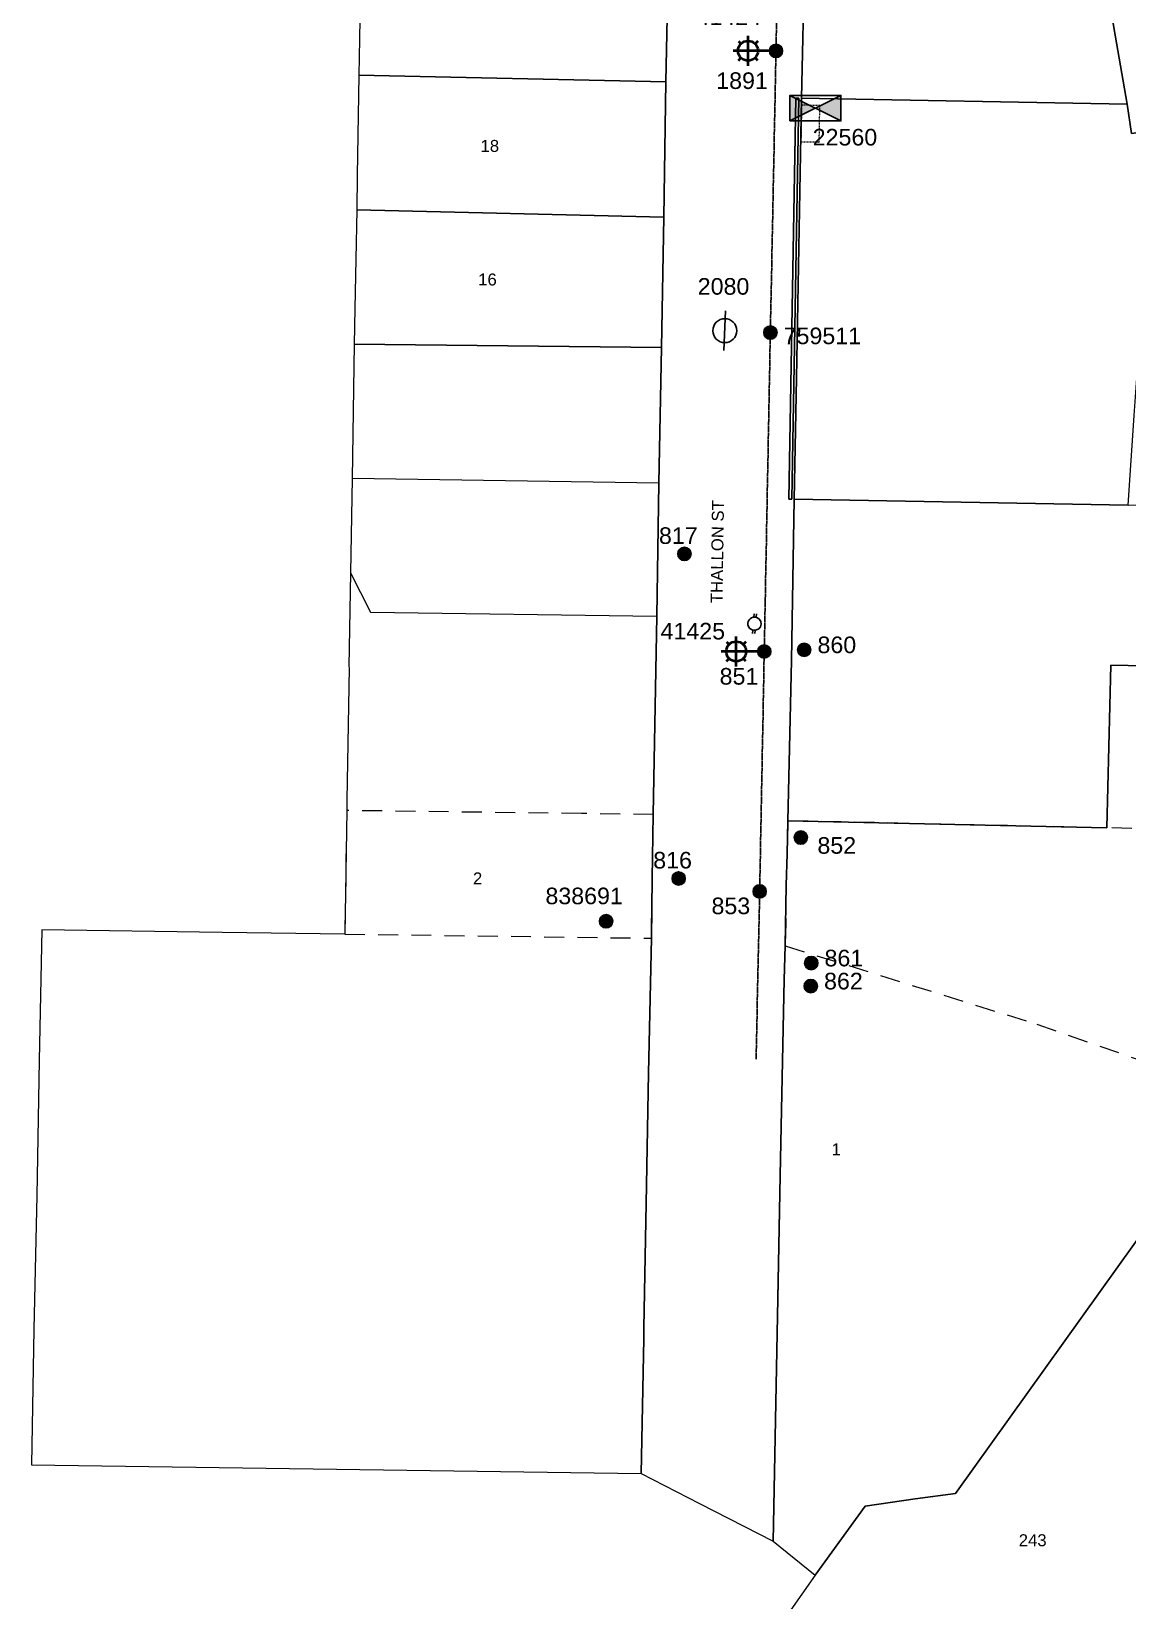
# Model space of a CAD drawing. Header units: metres. Extents: x 319023 to 319508, y 6260162 to 6260872.
# Drawn here: x 319025.1 to 319190.1, y 6260307.2 to 6260543.4 of the extents above; entities that cross this region are included whole.
import ezdxf
from ezdxf.enums import TextEntityAlignment as Align

# ---------------------------------------------------------------- set-up
doc = ezdxf.new("R2010")
doc.units = ezdxf.units.M
for name, pattern in [('Cable Exist OH', [1, 1, 0]), ('Dash', [5, 3, -2]), ('HIDDEN', [0.375, 0.25, -0.125]), ('HIDDEN2', [0.1875, 0.125, -0.0625])]:
    doc.linetypes.add(name, pattern=pattern)
doc.layers.get('0').update_dxf_attribs({"color": 6})
for name, color, linetype, lineweight in [('Cadastre Buildings_SP_EXT', 9, 'Continuous', 5), ('Cadastre Easements_SP_EXT', 9, 'Continuous', 5), ('Cadastre Land Parcels_SP_EXT', 9, 'Continuous', 5), ('Cadastre Other Property_SP_EXT', 9, 'HIDDEN', 5), ('Cadastre Roads_SP_EXT', 9, 'Continuous', 5)]:
    doc.layers.add(name, color=color, linetype=linetype, lineweight=lineweight)
for name, color, linetype in [('Duct_SP_EXT', 7, 'Continuous'), ('Equip_SP_HV_EXT', 7, 'Continuous'), ('Equip_SP_LV_EXT', 7, 'Continuous'), ('Equip_SP_SL_EXT', 7, 'Continuous'), ('Mains_SL_EXT', 7, 'Continuous'), ('Sub_SP_EXT', 7, 'Continuous'), ('SupportsOH_SP_TR_HV_LV_SL_EXT', 7, 'Continuous')]:
    doc.layers.add(name, color=color, linetype=linetype)
doc.styles.add('HVSW_LABEL', font='arial.ttf')
doc.styles.add('iecARIAL', font='arial.ttf', dxfattribs={"height": 2})
doc.styles.add('POLE_LABEL', font='arial.ttf')
doc.styles.get("Standard").update_dxf_attribs({"font": 'arial.ttf'})

# ---------------------------------------------------------------- blocks, each defined once
blk = doc.blocks.new('SUB_PADMOUNT_EXT')
for points in [[(0, 0), (-3.84, 1.92), (-3.84, -1.92)], [(0, 0), (3.84, 1.92), (3.84, -1.92)]]:
    blk.add_hatch(color=256).paths.add_polyline_path(points)
for p, q in [((3.84, 1.92), (-3.84, -1.92)), ((-3.84, 1.92), (3.84, -1.92))]:
    blk.add_line(p, q)
blk.add_lwpolyline([(-3.84, -1.92), (3.84, -1.92), (3.84, 1.92), (-3.84, 1.92)], close=True)
for tag, height, flags, p in [('ASSET_NUM', 3.5, 8, (2, 2)), ('STREET_CODE', 0.2, 9, (1.5, 0)), ('CONSTRUCTED_VOLTAGE', 0.2, 9, (1.5, -0.2)), ('OPERATING_VOLTAGE', 0.2, 9, (1.5, -0.6)), ('ORIENTATION', 0.2, 9, (1.5, -0.8)), ('OWNED_BY', 0.2, 9, (1.5, -1)), ('OPERATED_BY', 0.2, 9, (1.5, -1.2)), ('SECONDARY_VOLTAGE', 0.2, 9, (1.5, -1.6)), ('STATE', 0.2, 9, (1.5, -1.8)), ('SUBSTATION_TYPE', 0.2, 9, (1.5, -2.2)), ('NO_PHASES', 0.2, 9, (1.5, -0.4)), ('MAINTAINED_BY', 0.2, 9, (1.5, -1.4)), ('PARENT', 0.2, 9, (1.5, -2)), ('USAGE', 0.2, 9, (1.5, -2.4)), ('STREETNAME', 0.2, 9, (1.5, -3)), ('SUBURB', 0.2, 9, (1.5, -3.2)), ('Z', 0.2, 1, (1.5, -3.6)), ('LEGEND', 0.2, 9, (1.5, -2.6)), ('LOCATION', 0.2, 9, (1.5, -2.8)), ('NOTES', 0.2, 9, (1.5, -3.4))]:
    blk.add_attdef(tag, text='', height=height, dxfattribs=dict(flags=flags)).set_placement(p, align=Align.MIDDLE_LEFT)
blk = doc.blocks.new('LV_OH_LINKS_OPEN_EXT')
for p, q in [((-0.17, 4.97), (-0.17, 5.46)), ((0.17, 4.97), (0.17, 5.46)), ((-0.17, 3), (-0.17, 2.5)), ((0.17, 3), (0.17, 2.5))]:
    blk.add_line(p, q)
blk.add_lwpolyline([(0, 2.99, 1), (0, 4.98, 1)], format="xyb", close=True)
at = {"flags": 9}
for tag, p in [('ACTUAL_STATUS', (0, 0)), ('CONSTRUCTED_VOLTAGE', (0, -0.2)), ('OPERATING_VOLTAGE', (0, -0.6)), ('ORIENTATION', (0, -0.8)), ('OWNED_BY', (0, -1)), ('STATE', (0, -1.2)), ('SWITCH_TYPE', (0, -1.4)), ('NO_PHASES', (0, -0.4)), ('USAGE', (0, -1.6)), ('LEGEND', (0, -1.8)), ('NOTES', (0, -2))]:
    blk.add_attdef(tag, text='', height=0.2, dxfattribs=at).set_placement(p, align=Align.MIDDLE_LEFT)
at = {"flags": 1}
blk.add_attdef('Z', (0, 0), '', height=0.2, dxfattribs=at)
blk = doc.blocks.new('SL_LANTERN_EXT')
at = {"lineweight": 40}
for p, q in [((-1.46, 5.68), (-1.06, 5.28)), ((0, 1.97), (0, 6.47)), ((1.46, 5.68), (1.06, 5.28)), ((-2.25, 4.22), (2.25, 4.22)), ((-1.46, 2.76), (-1.06, 3.16)), ((0, 0), (0, 2.72)), ((1.46, 2.76), (1.06, 3.16))]:
    blk.add_line(p, q, dxfattribs=at)
blk.add_circle((0, 4.22), 1.5, dxfattribs=at)
at = {"style": 'iecARIAL', "flags": 8}
blk.add_attdef('ASSET_NUM', (1.5, 1.5), '', height=2.5, dxfattribs=at)
for tag, p, height, flags in [('OPERATING_VOLTAGE', (0.98, -1.65), 0.2, 9), ('ORIENTATION', (0.98, -1.85), 0.2, 9), ('OWNED_BY', (0.98, -2.05), 0.2, 9), ('STATE', (0.98, -2.25), 0.2, 9), ('CONSTRUCTED_VOLTAGE', (0.98, -0.65), 0.2, 9), ('CONTROL_TYPE', (0.98, -0.85), 0.2, 9), ('LANTERN_PURPOSE', (0.98, -1.05), 0.2, 9), ('LANTERN_TYPE', (0.98, -1.25), 0.2, 9), ('NO_PHASES', (0.98, -1.45), 0.2, 9), ('USAGE', (0.98, -2.45), 0.2, 9), ('LNUMBER', (2.18, -3.25), 2.5, 8), ('CEXIST', (0.98, -2.65), 0.2, 9), ('CNEW', (0.98, -2.85), 0.2, 9), ('CNUMBER', (0.98, -3.05), 0.2, 9), ('CREMOVE', (0.98, -3.25), 0.2, 9), ('CREPLACE', (0.98, -3.45), 0.2, 9), ('LKINGHEIGHT', (0.98, -3.65), 0.2, 9), ('LBRACKET', (0.98, -3.85), 0.2, 9), ('LBRACKETVOCAB', (0.98, -4.05), 0.2, 9), ('LCATEGORY', (0.98, -4.25), 0.2, 9), ('LCHARGE1', (0.98, -4.45), 0.2, 9), ('LCHARGE1PERCENT', (0.98, -4.65), 0.2, 9), ('LCHARGE2', (0.98, -4.85), 0.2, 9), ('LCHARGE2PERCENT', (0.98, -5.05), 0.2, 9), ('LCHARGE3', (0.98, -5.25), 0.2, 9), ('LCHARGE3PERCENT', (0.98, -5.45), 0.2, 9), ('LEXIST', (0.98, -5.65), 0.2, 9), ('LLAMP', (0.98, -5.85), 0.2, 9), ('LLAMPVOCAB', (0.98, -6.05), 0.2, 9), ('LMAST', (0.98, -6.25), 0.2, 9), ('LMASTVOCAB', (0.98, -6.45), 0.2, 9), ('LNEW', (0.98, -6.65), 0.2, 9), ('LANTNUMBER', (0.98, -6.85), 0.2, 9), ('LOUTREACH', (0.98, -7.25), 0.2, 9), ('STREETNAME', (0.98, -9.25), 0.2, 9), ('SUBURB', (0.98, -9.45), 0.2, 1), ('LOUTREACHVOCAB', (0.98, -7.45), 0.2, 9), ('LRATECODE', (0.98, -7.65), 0.2, 9), ('LREMOVE', (0.98, -7.85), 0.2, 9), ('LREPLACE', (0.98, -8.05), 0.2, 9), ('LTYPE', (0.98, -8.25), 0.2, 9), ('LTYPEVOCAB', (0.98, -8.45), 0.2, 9), ('LEGEND', (0.98, -8.65), 0.2, 9), ('LOCATION', (0.98, -8.85), 0.2, 9), ('NOTES', (0.98, -9.05), 0.2, 9)]:
    blk.add_attdef(tag, p, '', height=height, dxfattribs=dict(flags=flags))
blk = doc.blocks.new('POLE_EXT')
blk.add_hatch(color=256).paths.add_polyline_path([(-1, 0, 1), (1, 0, 1)])
blk.add_lwpolyline([(-1, 0, 1), (1, 0, 1)], format="xyb", close=True)
for tag, height, flags, p in [('pNumber', 2.5, 8, (-17.84, 2.07)), ('OWNED_BY', 0.2, 9, (1.35, -0.4)), ('SPECIAL_USE', 0.2, 9, (1.35, -0.8)), ('STATE', 0.2, 9, (1.35, -1)), ('cLV', 0.2, 9, (1.35, -1.4)), ('hDepth', 0.2, 9, (1.35, -1.6)), ('hDia', 0.2, 9, (1.35, -1.8)), ('cHV', 0.2, 9, (1.35, -2)), ('PARENT', 0.2, 9, (1.35, -0.6)), ('USAGE', 0.2, 9, (1.35, -1.2)), ('LBRACKET', 0.2, 9, (1.35, -2.2)), ('LExisting', 0.2, 9, (1.35, -2.4)), ('cLinedev', 0.2, 9, (1.35, -3.4)), ('pExisting', 0.2, 9, (1.35, -3.8)), ('pFooting', 0.2, 9, (1.35, -4.4)), ('pNew', 0.2, 9, (1.35, -4.6)), ('LANTNUMBER', 0.2, 9, (1.35, -2.6)), ('LOther', 0.2, 9, (1.35, -2.8)), ('LRemove', 0.2, 9, (1.35, -3)), ('LEGEND', 0.2, 9, (1.35, -3.2)), ('LOCATION', 0.2, 9, (1.35, -3.6)), ('PFNUMBER', 0.2, 9, (1.35, -4)), ('NEWPFNUMBER', 0.2, 9, (1.35, -4.2)), ('pRelocate', 0.2, 9, (1.35, -5)), ('pRemove', 0.2, 9, (1.35, -5.2)), ('pReplace', 0.2, 9, (1.35, -5.4)), ('pStay', 0.2, 9, (1.35, -5.6)), ('pType', 0.2, 9, (1.35, -5.8)), ('cspan', 0.2, 9, (1.35, -6)), ('STREETNAME', 0.2, 9, (1.35, -6.2)), ('SUBURB', 0.2, 9, (1.35, -6.4)), ('OPERATED_BY', 0.2, 9, (1.36, -7.01)), ('NOTES', 0.2, 9, (1.35, -6.6)), ('MAINTAINED_BY', 0.2, 9, (1.36, -6.81))]:
    blk.add_attdef(tag, text='', height=height, dxfattribs=dict(flags=flags)).set_placement(p, align=Align.MIDDLE_LEFT)
at = {"style": 'POLE_LABEL'}
for tag, height, flags, p in [('ASSET_NUM', 2.5, 8, (2, 2)), ('STRUCTURE_PLANT_NUMBER', 0.2, 9, (1.35, 0.03)), ('STREET_CODE', 0.2, 9, (1.35, -0.2))]:
    blk.add_attdef(tag, text='', height=height, dxfattribs=dict(at, flags=flags)).set_placement(p, align=Align.MIDDLE_LEFT)
at = {"flags": 1}
blk.add_attdef('Z', (1.35, -7.33), '', height=0.2, dxfattribs=at)
blk = doc.blocks.new('HV_ABS_CLOSED_EXT')
blk.add_line((-3, 6.87), (3, 6.87))
blk.add_circle((0, 6.87), 1.8)
at = {"style": 'HVSW_LABEL'}
for tag, height, flags, p in [('ASSET_NUM', 3.5, 8, (2, 2)), ('STREET_CODE', 0.2, 9, (0, -0.2))]:
    blk.add_attdef(tag, text='', height=height, dxfattribs=dict(at, flags=flags)).set_placement(p, align=Align.MIDDLE_LEFT)
at = {"flags": 1}
blk.add_attdef('Z', (0, 0), '', height=0.2, dxfattribs=at)
at = {"flags": 9}
for tag, p in [('ACTUAL_STATUS', (0, -0.4)), ('CONSTRUCTED_VOLTAGE', (0, -0.6)), ('OPERATING_VOLTAGE', (0, -1)), ('ORIENTATION', (0, -1.2)), ('OWNED_BY', (0, -1.4)), ('STATE', (0, -1.6)), ('SWITCH_TYPE', (0, -1.8)), ('NO_PHASES', (0, -0.8)), ('USAGE', (0, -2)), ('LEGEND', (0, -2.2)), ('LOCATION', (0, -2.4)), ('STREETNAME', (0, -2.6)), ('SUBURB', (0, -2.8)), ('NOTES', (0, -3))]:
    blk.add_attdef(tag, text='', height=0.2, dxfattribs=at).set_placement(p, align=Align.MIDDLE_LEFT)

msp = doc.modelspace()

# ---------------------------------------------------------------- linework, layer by layer
at = {"layer": 'Cadastre Buildings_SP_EXT', "linetype": 'Continuous'}
for points in [[(319248.84, 6260536.67), (319245.29, 6260553.01), (319243.67, 6260560.45), (319241.45, 6260570.64), (319234.98, 6260600.51), (319231.12, 6260603.54), (319213.37, 6260600.79), (319195.4, 6260598.03), (319180.25, 6260595.64), (319142.16, 6260589.71), (319141.86, 6260574.31), (319183.57, 6260573.37), (319185.7, 6260559.35), (319186.66, 6260553.02), (319188.04, 6260544), (319190.02, 6260532.47), (319190.66, 6260528.08), (319248.84, 6260536.67)], [(319186.66, 6260553.02), (319141.46, 6260553.79), (319141, 6260533.35), (319190.02, 6260532.47), (319188.04, 6260544), (319186.66, 6260553.02)], [(319139.91, 6260473.01), (319190.17, 6260472.12), (319191.09, 6260485.61), (319192.01, 6260498.93), (319255.43, 6260506.15), (319248.84, 6260536.67), (319190.66, 6260528.08), (319190.02, 6260532.47), (319141, 6260533.35), (319140.24, 6260491.2), (319139.91, 6260473.01)], [(319119.57, 6260475.41), (319073.39, 6260476.11), (319073.15, 6260461.93), (319076.14, 6260456.02), (319119.25, 6260455.42), (319119.57, 6260475.41)], [(319190.17, 6260472.12), (319139.91, 6260473.01), (319139.52, 6260448.74), (319138.96, 6260424.6), (319186.99, 6260423.53), (319187.58, 6260448.04), (319211.25, 6260447.57), (319217.87, 6260447.47), (319224.31, 6260471.28), (319190.17, 6260472.12)]]:
    msp.add_lwpolyline(points, close=True, dxfattribs=at)
at = {"layer": 'Cadastre Easements_SP_EXT', "linetype": 'Dash'}
for points in [[(319118.54, 6260415.88), (319118.71, 6260425.54), (319107.91, 6260425.68), (319072.59, 6260426.14), (319072.3, 6260407.54), (319118.42, 6260406.91), (319118.54, 6260415.88)], [(319224.89, 6260408.62), (319234.61, 6260422.53), (319210.7, 6260423.02), (319186.99, 6260423.53), (319138.96, 6260424.6), (319138.86, 6260419.6), (319138.72, 6260414.89), (319138.57, 6260405.77), (319176.45, 6260393.97), (319207.21, 6260383.24), (319224.89, 6260408.62)]]:
    msp.add_lwpolyline(points, close=True, dxfattribs=at)
at = {"layer": 'Cadastre Land Parcels_SP_EXT', "linetype": 'Continuous'}
for points in [[(319120.93, 6260552.78), (319074.64, 6260551.41), (319074.49, 6260542.25), (319074.4, 6260536.84), (319120.62, 6260535.85), (319120.93, 6260552.78)], [(319120.62, 6260535.85), (319074.4, 6260536.84), (319074.16, 6260521.75), (319074.1, 6260516.55), (319120.28, 6260515.46), (319120.62, 6260535.85)], [(319120.28, 6260515.46), (319074.1, 6260516.55), (319073.78, 6260501.73), (319073.69, 6260496.32), (319119.97, 6260495.83), (319120.28, 6260515.46)], [(319118.54, 6260415.88), (319118.71, 6260425.54), (319119.25, 6260455.42), (319119.57, 6260475.41), (319119.97, 6260495.83), (319073.69, 6260496.32), (319073.39, 6260476.11), (319073.15, 6260461.92), (319072.91, 6260447.8), (319072.93, 6260447.6), (319072.61, 6260427.69), (319072.59, 6260426.14), (319072.3, 6260407.54), (319053.82, 6260407.79), (319026.67, 6260408.19), (319026.31, 6260388.51), (319025.92, 6260368.18), (319025.51, 6260348.05), (319025.12, 6260327.66), (319071.02, 6260326.97), (319116.87, 6260326.34), (319117.27, 6260346.65), (319117.3, 6260348.28), (319117.66, 6260366.96), (319118.01, 6260386.59), (319118.42, 6260406.91), (319118.54, 6260415.88)]]:
    msp.add_lwpolyline(points, close=True, dxfattribs=at)
for points in [[(319211.25, 6260447.57), (319187.58, 6260448.04), (319186.99, 6260423.53), (319138.96, 6260424.6), (319138.86, 6260419.6), (319138.72, 6260414.89), (319138.57, 6260405.77), (319138.43, 6260400.69), (319137.82, 6260371.18), (319137.46, 6260352.65), (319136.77, 6260316.15), (319143.05, 6260311.01), (319150.59, 6260321.44), (319158.13, 6260322.5), (319164.21, 6260323.34), (319193.96, 6260364.86)], [(319193.96, 6260364.86), (319164.21, 6260323.34), (319158.13, 6260322.5), (319150.59, 6260321.44), (319143.05, 6260311.01), (319131.37, 6260294.35)]]:
    msp.add_lwpolyline(points, dxfattribs=at)
at = {"layer": 'Cadastre Other Property_SP_EXT', "linetype": 'HIDDEN2'}
msp.add_lwpolyline([(319141.03, 6260532.32), (319140.93, 6260526.82), (319143.68, 6260526.77), (319143.78, 6260532.27), (319141.03, 6260532.32)], close=True, dxfattribs=at)
at = {"layer": 'Cadastre Roads_SP_EXT', "linetype": 'Continuous'}
msp.add_lwpolyline([(319120.93, 6260552.78), (319120.62, 6260535.85), (319120.28, 6260515.46), (319119.97, 6260495.83), (319119.57, 6260475.41), (319119.25, 6260455.42), (319118.71, 6260425.54), (319118.54, 6260415.88), (319118.42, 6260406.91), (319118, 6260386.59), (319117.66, 6260366.96), (319117.3, 6260348.28), (319117.27, 6260346.65), (319116.87, 6260326.34), (319125.67, 6260321.83), (319136.77, 6260316.15), (319137.46, 6260352.66), (319137.82, 6260371.18), (319138.43, 6260400.69), (319138.57, 6260405.77), (319138.72, 6260414.89), (319138.86, 6260419.6), (319138.96, 6260424.6), (319139.52, 6260448.74), (319139.91, 6260473.01), (319140.24, 6260491.2), (319141, 6260533.35), (319141.46, 6260553.79)], dxfattribs=at)
at = {"layer": 'Duct_SP_EXT'}
for p, q in [((319139.09, 6260473.03), (319140.15, 6260533.38)), ((319139.57, 6260473.02), (319140.63, 6260533.37)), ((319140.15, 6260533.38), (319140.39, 6260533.37)), ((319140.63, 6260533.37), (319140.39, 6260533.37)), ((319139.09, 6260473.03), (319139.33, 6260473.03)), ((319139.57, 6260473.02), (319139.33, 6260473.03))]:
    msp.add_line(p, q, dxfattribs=at)
at = {"layer": 'Mains_SL_EXT', "linetype": 'Cable Exist OH'}
for points in [[(319137.18, 6260540.48), (319137.76, 6260569.35), (319138.11, 6260587.49), (319143.72, 6260594.09)], [(319135.41, 6260450.08), (319136.33, 6260498.09), (319137.18, 6260540.48)], [(319134.18, 6260388.72), (319134.72, 6260413.96), (319135.41, 6260450.08)]]:
    msp.add_lwpolyline(points, dxfattribs=at)

# ---------------------------------------------------------------- block references
at = {"layer": 'Equip_SP_HV_EXT'}
ref = msp.add_blockref('HV_ABS_CLOSED_EXT', (319136.33, 6260498.09), dxfattribs=dict(at, rotation=87.63125734048829))
ref.add_attrib('ASSET_NUM', '2080', dxfattribs={"layer": '0', "height": 2.5, "style": 'HVSW_LABEL'}).set_placement((319133.17, 6260505.04), align=Align.MIDDLE_RIGHT)
at = {"layer": 'Equip_SP_LV_EXT', "rotation": 355.7938975365552}
msp.add_blockref('LV_OH_LINKS_OPEN_EXT', (319133.65, 6260450.29), dxfattribs=at)
at = {"layer": 'Equip_SP_SL_EXT'}
ref = msp.add_blockref('SL_LANTERN_EXT', (319137.19, 6260540.51), dxfattribs=dict(at, rotation=90))
ref.add_attrib('ASSET_NUM', '41424', dxfattribs={"layer": '0', "height": 2.5, "style": 'iecARIAL'}).set_placement((319125.23, 6260545.63), align=Align.MIDDLE_LEFT)
ref = msp.add_blockref('SL_LANTERN_EXT', (319135.41, 6260450.08), dxfattribs=dict(at, rotation=90))
ref.add_attrib('ASSET_NUM', '41425', dxfattribs={"layer": '0', "height": 2.5, "style": 'iecARIAL'}).set_placement((319119.8, 6260451.14), align=Align.BOTTOM_LEFT)
at = {"layer": 'Sub_SP_EXT'}
ref = msp.add_blockref('SUB_PADMOUNT_EXT', (319143.12, 6260531.88), dxfattribs=at)
ref.add_attrib('ASSET_NUM', '22560', dxfattribs={"layer": '0', "height": 2.5}).set_placement((319142.7, 6260528.75), align=Align.TOP_LEFT)
at = {"layer": 'SupportsOH_SP_TR_HV_LV_SL_EXT'}
ref = msp.add_blockref('POLE_EXT', (319137.18, 6260540.48), dxfattribs=at)
ref.add_attrib('ASSET_NUM', '1891', dxfattribs={"layer": '0', "height": 2.5, "rotation": 359.8398, "style": 'POLE_LABEL'}).set_placement((319128.19, 6260537.27), align=Align.TOP_LEFT)
ref = msp.add_blockref('POLE_EXT', (319136.33, 6260498.09), dxfattribs=dict(at, rotation=0.00530193435092485))
ref.add_attrib('ASSET_NUM', '759511', dxfattribs={"layer": '0', "height": 2.5, "style": 'POLE_LABEL'}).set_placement((319138.33, 6260498.84), align=Align.TOP_LEFT)
ref = msp.add_blockref('POLE_EXT', (319123.39, 6260464.77), dxfattribs=at)
ref.add_attrib('ASSET_NUM', '817', dxfattribs={"layer": '0', "height": 2.5, "rotation": 359.9855, "style": 'POLE_LABEL'}).set_placement((319125.39, 6260465.52), align=Align.BOTTOM_RIGHT)
ref = msp.add_blockref('POLE_EXT', (319141.42, 6260450.33), dxfattribs=at)
ref.add_attrib('ASSET_NUM', '860', dxfattribs={"layer": '0', "height": 2.5, "style": 'POLE_LABEL'}).set_placement((319143.42, 6260451.08), align=Align.MIDDLE_LEFT)
ref = msp.add_blockref('POLE_EXT', (319135.41, 6260450.08), dxfattribs=at)
ref.add_attrib('ASSET_NUM', '851', dxfattribs={"layer": '0', "height": 2.5, "rotation": 359.9679, "style": 'POLE_LABEL'}).set_placement((319128.69, 6260444.34), align=Align.BOTTOM_LEFT)
ref = msp.add_blockref('POLE_EXT', (319140.91, 6260422.06), dxfattribs=at)
ref.add_attrib('ASSET_NUM', '852', dxfattribs={"layer": '0', "height": 2.5, "style": 'POLE_LABEL'}).set_placement((319143.41, 6260418.88), align=Align.BOTTOM_LEFT)
ref = msp.add_blockref('POLE_EXT', (319122.53, 6260415.91), dxfattribs=at)
ref.add_attrib('ASSET_NUM', '816', dxfattribs={"layer": '0', "height": 2.5, "rotation": 359.9992, "style": 'POLE_LABEL'}).set_placement((319124.53, 6260416.66), align=Align.BOTTOM_RIGHT)
ref = msp.add_blockref('POLE_EXT', (319111.6, 6260409.46), dxfattribs=at)
ref.add_attrib('ASSET_NUM', '838691', dxfattribs={"layer": '0', "height": 2.5, "style": 'POLE_LABEL'}).set_placement((319114.13, 6260413.28), align=Align.MIDDLE_RIGHT)
ref = msp.add_blockref('POLE_EXT', (319134.72, 6260413.96), dxfattribs=at)
ref.add_attrib('ASSET_NUM', '853', dxfattribs={"layer": '0', "height": 2.5, "rotation": 0.0444, "style": 'POLE_LABEL'}).set_placement((319127.47, 6260411.78), align=Align.MIDDLE_LEFT)
ref = msp.add_blockref('POLE_EXT', (319142.48, 6260403.18), dxfattribs=at)
ref.add_attrib('ASSET_NUM', '861', dxfattribs={"layer": '0', "height": 2.5, "style": 'POLE_LABEL'}).set_placement((319144.48, 6260403.93), align=Align.MIDDLE_LEFT)
ref = msp.add_blockref('POLE_EXT', (319142.41, 6260399.71), dxfattribs=at)
ref.add_attrib('ASSET_NUM', '862', dxfattribs={"layer": '0', "height": 2.5, "style": 'POLE_LABEL'}).set_placement((319144.41, 6260400.46), align=Align.MIDDLE_LEFT)

# ---------------------------------------------------------------- texts
at = {"layer": 'Cadastre Land Parcels_SP_EXT'}
for s, p in [('18', (319092.71, 6260525.29)), ('16', (319092.36, 6260505.18)), ('2', (319091.57, 6260415.02)), ('1', (319145.55, 6260374.24)), ('243', (319173.71, 6260315.39))]:
    msp.add_text(s, height=1.8, dxfattribs=at).set_placement(p)
at = {"layer": 'Cadastre Roads_SP_EXT'}
msp.add_text('THALLON ST', height=1.8, rotation=89.1675, dxfattribs=at).set_placement((319129.13, 6260457.34))

doc.saveas('drawing.dxf')
